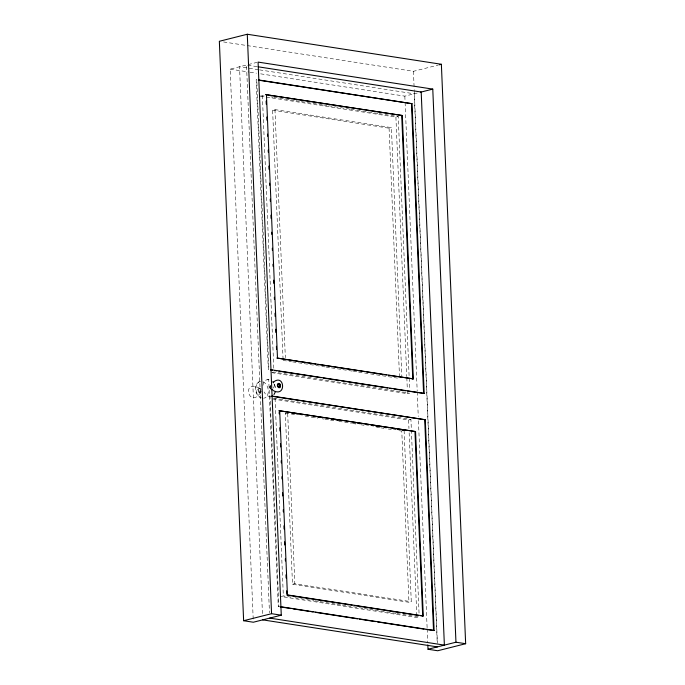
<?xml version="1.0" encoding="UTF-8"?>
<svg xmlns="http://www.w3.org/2000/svg" width="685" height="685" viewBox="0 0 685 685"><rect width="100%" height="100%" fill="white"/><g stroke="black" fill="none" stroke-linecap="round" stroke-linejoin="round"><path stroke-width="0.51" stroke-dasharray="3.42 2.57" d="M260.043 388.481C240.641 377.581 249.177 410.649 260.934 391.948M270.258 385.92L270.498 385.45M260.137 393.318L260.454 392.805M260.411 392.873L260.694 392.419M259.401 381.656C253.116 384.85 254.906 395.373 260.959 397.891M253.202 619.026L230.151 69.125L257.046 62.352M260.814 95.909L265.523 96.011M223.558 41.939L413.44 71.308L438.272 65.058M283.068 359.334L272.621 110.191L274.95 109.6L391.409 127.615L401.898 377.829M260.668 73.843L404.835 96.148L417.251 93.023M266.362 97.082L395.904 117.126L398.233 116.536L409.15 377.067M272.621 110.191L389.08 128.206L391.409 127.615M272.407 372.46L273.957 372.066L408.774 392.925M259.153 388.618L259.735 388.472M259.838 392.334A1.892 1.327 75.8 0 0 260.471 389.414A1.892 1.327 75.8 0 0 258.176 389.679A1.892 1.327 75.8 0 0 259.838 392.334L260.42 392.188M269.428 395.879L270.01 395.733L278.846 606.439L278.264 606.585L268.734 379.618M273.512 398.798L275.062 398.405L410.931 419.425L419.074 613.76M404.107 430.505L411.283 601.704L408.954 602.286L292.495 584.271L285.32 413.081L287.649 412.49M271.628 372.657L407.498 393.669L409.827 393.087M272.733 398.995L408.602 420.008L410.931 419.425M292.495 584.271L294.824 583.688L411.283 601.704M281.792 596.335L283.342 595.941L290.714 597.08M267.527 379.593L269.025 379.636M257.029 66.633L246.506 65.007L269.47 612.767M258.468 69.699L239.527 66.762L262.483 614.522M259.521 69.861L414.211 93.785L437.218 642.616M230.151 69.125L249.092 72.053M250.145 72.216L256.464 73.192M270.798 96.825L272.904 97.15M273.957 97.313L289.755 99.753M290.808 99.916L295.021 100.567M296.074 100.729L300.287 101.38M301.34 101.551L322.404 104.805M323.457 104.968L327.67 105.618M328.723 105.781L349.787 109.043M350.84 109.206L378.223 113.445M379.276 113.607L398.233 116.536M260.043 96.105L265.309 96.919M283.111 360.404L291.502 361.697M292.555 361.86L303.044 363.487M304.097 363.649L325.075 366.895M326.128 367.057L330.324 367.708M331.377 367.871L341.866 369.489M342.911 369.652L352.355 371.116M353.409 371.279L357.604 371.921M358.649 372.083L397.471 378.094M285.32 413.081L295.809 414.699M305.253 416.163L317.84 418.107M322.044 418.758L324.142 419.083M325.187 419.246L329.382 419.896M330.435 420.059L334.631 420.701M338.827 421.352L351.414 423.304M352.467 423.467L356.662 424.109M360.858 424.76L364.009 425.248M376.596 427.2L379.747 427.68M380.791 427.842L383.942 428.33M388.138 428.981L391.289 429.469M399.68 430.771L401.778 431.096L408.954 602.286M294.927 597.731L313.884 600.668M314.937 600.831L319.15 601.481M320.203 601.644L336.001 604.084M337.054 604.256L341.267 604.906M342.32 605.069L346.533 605.72M347.586 605.882L363.384 608.323M364.437 608.486L368.65 609.136M369.703 609.299L373.916 609.958M374.969 610.121L396.041 613.375M397.094 613.537L419.211 616.962L416.882 617.545L281.013 596.532M278.264 606.585L280.379 606.91M274.531 384.216L275.704 388.755M413.44 71.308L414.202 89.487M414.245 90.557L437.407 643.266M404.835 96.148L405.058 101.491M405.109 102.553L417.191 390.852M417.233 391.923L418.261 416.48M418.441 420.744L427.123 627.897M427.166 628.958L427.705 641.776M409.202 378.137L409.69 389.885M395.904 117.126L406.779 376.587M406.83 377.658L407.318 389.405M407.361 390.467L407.498 393.669M408.602 420.008L408.962 428.553M409.142 432.826L416.788 615.413M389.08 128.206L399.526 377.349M274.95 109.6L285.345 357.673M287.691 413.552L294.824 583.688M262.364 95.515L273.82 368.864M275.062 398.405L283.342 595.941M270.643 396.521A8.622 6.045 75.8 0 1 264.11 391.948M262.912 385.467A8.622 6.045 75.8 0 1 269.95 379.969M274.06 384.165A8.622 6.045 75.8 0 1 275.31 389.02M270.669 389.174A1.892 1.327 75.8 0 1 269.753 387.333A1.892 1.327 75.8 0 1 270.524 385.749M270.584 388.815A2.312 1.627 75.8 0 1 270.695 385.372M273.204 386.768A2.312 1.627 75.8 0 1 273.358 388.087M270.609 388.249A1.892 1.327 75.8 0 1 270.524 386.194M261.096 391.786A1.892 1.327 75.8 0 1 259.101 391.392A1.892 1.327 75.8 0 1 259.178 388.729A1.892 1.327 75.8 0 1 261.165 389.474M261.148 391.169A2.312 1.627 75.8 0 1 258.553 392.111A2.312 1.627 75.8 0 1 258.673 388.335A2.312 1.627 75.8 0 1 261.165 390.733M261.242 397.899A8.622 6.045 75.8 0 1 255.882 388.857A8.622 6.045 75.8 0 1 260.548 381.357M262.971 381.725A8.622 6.045 75.8 0 1 268.332 390.775A8.622 6.045 75.8 0 1 263.665 398.276M256.764 79.674L256.181 79.82L268.323 369.54L268.905 369.395L256.764 79.674"/><path stroke-width="1.03" d="M275.37 391.811L273.974 394.551M273.221 382.281C284.617 372.76 286.775 398.053 273.067 390.467M428.022 649.252L437.724 650.75L465.654 643.712L441.371 64.279L247.276 34.25L219.346 41.288L243.629 620.721L253.33 622.228L281.27 615.19L258.082 62.087L432.774 89.11L455.953 642.213L428.022 649.252L427.842 644.979M402.309 115.508L265.857 94.641L402.309 115.508L413.346 378.891L388.541 375.294M439.299 64.801L441.371 64.279M420.359 92.244L432.774 89.11M258.296 80.145L412.045 103.7L424.186 393.413L407.763 391.109M413.346 378.891L276.894 358.024L297.966 361.278M415.555 431.567L279.103 410.692L415.555 431.567L423.279 615.935L420.59 615.755M271.543 396.204L425.291 419.751L434.119 630.457L426.147 629.464M243.629 620.721L271.56 613.692L281.27 615.19M258.082 66.796L421.198 92.03L444.377 645.124L269.693 618.101M258.879 79.999L412.045 103.7M300.073 361.603L315.871 364.052M317.977 364.377L364.317 371.544M366.424 371.869L382.221 374.31M384.328 374.635L386.434 374.96M271.02 369.72L424.186 393.413M270.438 369.866L272.553 370.191M274.668 370.525L276.774 370.85M278.889 371.176L321.145 377.709M323.251 378.034L339.101 380.492M341.216 380.817L387.693 388.01M389.799 388.335L391.914 388.66M394.029 388.986L405.648 390.784M272.125 396.058L425.291 419.751M291.844 413.141L293.942 413.466M296.04 413.791L298.138 414.117M300.235 414.442L302.333 414.759M313.876 416.548L315.973 416.874M318.071 417.199L320.169 417.525M331.711 419.306L333.809 419.631M335.907 419.956L338.005 420.282M353.743 422.714L355.84 423.039M357.938 423.364L360.036 423.69M366.338 424.666L368.436 424.991M371.578 425.471L373.676 425.796M375.774 426.121L377.872 426.447M384.174 427.423L386.272 427.748M393.61 428.887L395.707 429.204M397.805 429.529L399.912 429.855M402.009 430.18L404.107 430.505M423.279 615.935L287.417 594.914L279.685 410.546M286.835 595.059L334.229 602.398M336.335 602.723L352.133 605.163M354.239 605.489L400.579 612.655M402.686 612.981L418.484 615.43M280.953 606.764L434.119 630.457M280.379 606.91L290.937 608.545M293.052 608.871L308.892 611.32M311.007 611.645L313.122 611.979M315.237 612.304L357.484 618.838M359.599 619.163L375.44 621.62M377.555 621.946L406.077 626.355M408.192 626.681L424.032 629.13M455.953 642.213L465.654 643.712M262.706 619.865L437.398 646.888M272.776 381.708L273.717 382.846M411.462 103.846L423.604 393.558M424.709 419.896L433.536 630.602M401.727 115.654L412.764 379.036M414.973 431.713L422.696 616.08M266.439 94.496L277.476 357.87M266.131 101.037L266.259 104.24M266.799 117.032L266.936 120.235M267.51 134.089L267.604 136.229M268.186 150.083L268.272 152.224M268.854 166.078L268.991 169.281M269.565 183.143L269.659 185.275M270.241 199.138L270.327 201.27M270.909 215.133L271.046 218.335M271.628 232.198L271.714 234.33M272.296 248.193L272.382 250.325M272.964 264.187L273.058 266.319M273.632 280.182L273.769 283.376M274.351 297.239L274.437 299.371M275.019 313.233L275.156 316.436M275.695 329.228L275.824 332.43M276.406 346.293L276.543 349.487M279.155 411.762L279.24 413.894M279.822 427.748L279.951 430.942M280.49 443.734L280.627 446.928M281.201 460.782L281.295 462.914M281.877 476.769L281.963 478.901M282.545 492.755L282.682 495.949M283.256 509.803L283.35 511.935M283.933 525.789L284.061 528.991M284.6 541.775L284.737 544.977M285.311 558.832L285.405 560.964M285.988 574.818L286.116 578.012M286.655 590.795L286.792 593.998M247.276 34.25L271.56 613.692M280.174 386.066A1.687 1.182 75.8 0 1 278.795 387.136A1.687 1.182 75.8 0 1 277.759 385.056A1.687 1.182 75.8 0 1 279.137 383.985M279.78 384.533A1.687 1.182 75.8 0 1 280.148 385.424M272.707 389.423A2.312 1.627 75.8 0 1 271.466 389.568M279.797 384.225L279.189 384.131L279.292 386.605L279.9 386.7L279.797 384.225M277.425 384.636A2.209 1.55 75.8 0 0 279.369 387.727A2.209 1.55 75.8 0 0 280.105 384.319A2.209 1.55 75.8 0 0 277.425 384.636"/></g></svg>
